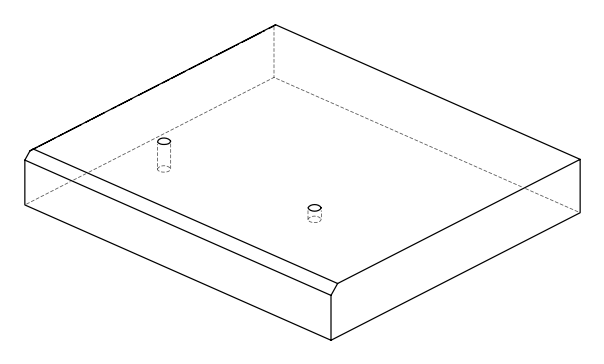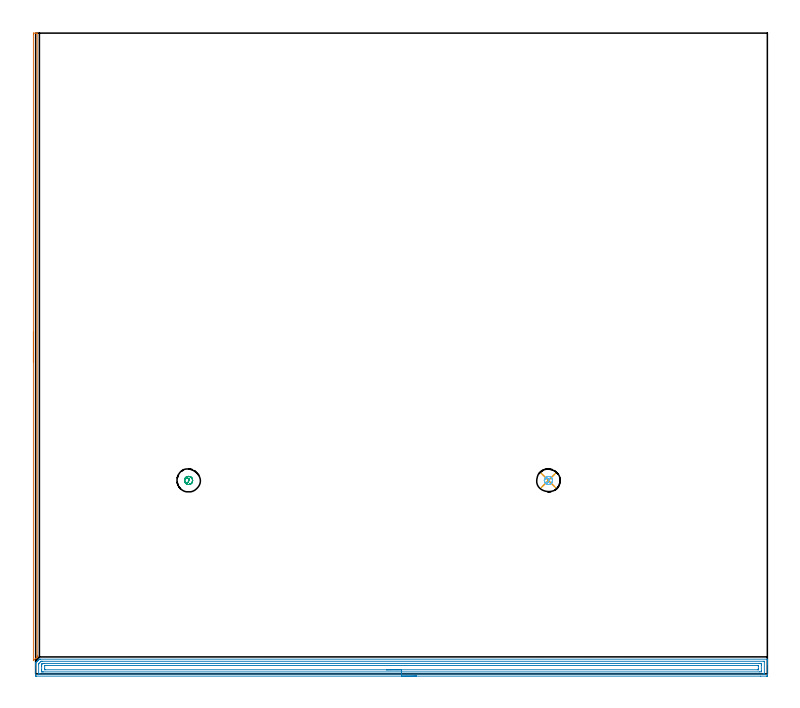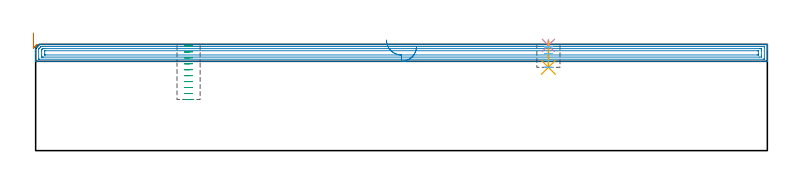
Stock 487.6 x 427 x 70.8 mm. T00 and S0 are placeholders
(PLAN: 6 operations, 4 tool changes, 21 min)
(1 AREA_MILL | FG_CHAMFER_SURFACE | UGT0205_001 | 3.49 min | 1309 mm3)
(2 AREA_MILL_1 | FG_CHAMFER_SURFACE_1 | UGT0205_001 | 15.87 min | 31109 mm3)
(3 MILL_BLIND_HOLE_FROM_SOLID_MATERIAL | STEP1POCKET | NXT0201_013 | Spiral | 1.09 min | 6835 mm3)
(4 SPOT_DRILL | STEP1POCKET_1 | NXT0321_9005460120000 | 0.03 min | 6 mm3)
(5 DRILL_BLIND_HOLE_INTO_CENTER | STEP1POCKET_1 | NXT0301_128 | 0.07 min | 1600 mm3)
(6 MILL_ROUGH_BLIND_HOLE_CONTOUR | STEP1POCKET_1 | NXT0201_013 | Spiral | 0.44 min | 1247 mm3)
(TOOL UGT0205_001 | Chamfer Mill 20 x 3 x 45 deg. | D20 FL50 Z2)
(TOOL NXT0201_013 | ENDMILL 10mm | D10 FL30 Z4)
(TOOL NXT0321_9005460120000 | NC Spot Drill, 142deg, 12mm, Carbide, Uncoated | D12 PA142 FL30 Z2)
(TOOL NXT0301_128 | Carbide Drill 12mm [861.1-1200-036A1-GP GC34] | D12 PA150 FL37.4 Z2)
(OP 1 AREA_MILL)
G17 G21 G94 G90
T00 M6
G54
G17 G0 G90 X-1.5 Y207.9 S1061 M3
G43 Z80.8 H0
Z78.3
G94 G1 Y207.938 Z77.428 F250.
Y208.052 Z76.564
Y208.241 Z75.712
Y208.503 Z74.88
Y208.837 Z74.074
Y209.24 Z73.3
Y209.708 Z72.564
Y210.24 Z71.872
Y210.829 Z71.229
Y211.472 Z70.64
Y212.164 Z70.108
Y212.9 Z69.64
Y213.674 Z69.237
Y214.48 Z68.903
Y215.312 Z68.641
Y216.164 Z68.452
Y217.028 Z68.338
Y217.9 Z68.3
Y426.389
X-1.497 Y426.646 Z68.303
X-1.491 Y426.997 Z68.305
X-1.448 Y426.999 Z68.348
X-0.25 Y427. Z69.545
X0.724 Z70.523
X0.864 Y426.997 Z70.657
X0.998 Y426.99 Z70.789
X1. Y426.835 Z70.8
Y12.09
X0.996 Y11.318 Z70.793
X0.994 Y11.298 Z70.791
X0.899 Y11.197 Z70.696
X0.745 Y11.044 Z70.544
X0.626 Y10.925 Z70.424
X0.453 Y10.751 Z70.249
X-0.117 Y10.183 Z69.683
X-0.834 Y9.466 Z68.965
X-1.492 Y8.808 Z68.307
X-1.495 Y8.812 Z68.305
X-1.498 Y8.965 Z68.302
X-1.5 Y9.281 Z68.3
Y217.9
Y218.772 Z68.338
Y219.636 Z68.452
Y220.488 Z68.641
Y221.32 Z68.903
Y222.126 Z69.237
Y222.9 Z69.64
Y223.636 Z70.108
Y224.328 Z70.64
Y224.971 Z71.229
Y225.56 Z71.872
Y226.092 Z72.564
Y226.56 Z73.3
Y226.963 Z74.074
Y227.297 Z74.88
Y227.559 Z75.712
Y227.748 Z76.564
Y227.862 Z77.428
Y227.9 Z78.3
G0 Z80.8
M5
M2
(OP 2 AREA_MILL_1)
G17 G21 G94 G90
T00 M6
G54
G17 G0 G90 X253.8 Y-1.5 S1061 M3
G43 Z80.8 H0
Z69.5
G94 G1 X253.762 Z68.628 F250.
X253.648 Z67.764
X253.459 Z66.912
X253.197 Z66.08
X252.863 Z65.274
X252.46 Z64.5
X251.992 Z63.764
X251.46 Z63.072
X250.871 Z62.429
X250.228 Z61.84
X249.536 Z61.308
X248.8 Z60.84
X248.026 Z60.437
X247.22 Z60.103
X246.388 Z59.841
X245.536 Z59.652
X244.672 Z59.538
X243.8 Z59.5
X0.627
X0.236 Y-1.496 Z59.502
X0.01 Y-1.493 Z59.505
X0. Y-1.112 Z59.886
Y4.15 Z65.145
Y5.55 Z66.546
Y5.904 Z66.899
Y6.612 Z67.611
Y7.219 Z68.219
X0.002 Y7.263 Z68.263
X0.01 Y7.309 Z68.307
X0.18 Y7.481 Z68.479
X0.357 Y7.658 Z68.656
X0.627 Y7.928 Z68.926
X0.794 Y8.096 Z69.091
X0.957 Y8.258 Z69.255
X1.074 Y8.375 Z69.373
X1.232 Y8.535 Z69.53
X1.387 Y8.688 Z69.686
X1.521 Y8.822 Z69.82
X1.671 Y8.973 Z69.968
X1.817 Y9.118 Z70.116
X1.968 Y9.269 Z70.267
X2.11 Y9.412 Z70.407
X2.415 Y9.715 Z70.713
X2.498 Y9.794 Z70.792
X2.509 Y9.796 Z70.794
X3.309 Y9.8 Z70.8
X487.42
X487.59 Y9.798 Z70.789
X487.597 Y9.646 Z70.639
X487.6 Y9.487 Z70.486
Y9.242 Z70.242
Y8.535 Z69.529
Y7.304 Z68.301
Y6.781 Z67.775
Y6.165 Z67.161
Y-1.112 Z59.886
X487.597 Y-1.377 Z59.621
X487.59 Y-1.492 Z59.505
X487.472 Y-1.499 Z59.499
X486.973 Y-1.5 Z59.5
X483.173
X243.8
Y-0.086 Z60.914
X2.415 Y-0.085 Z60.915
X2.262
X2.057 Y-0.081 Z60.919
X2.013 Y-0.079 Z60.921
X2.007 Y-0.051 Z60.949
X2.004 Y-0.016 Z60.984
X2. Y0.172 Z61.172
X2.001 Y6.311 Z67.311
X2.007 Y6.781 Z67.781
X2.01 Y6.83 Z67.83
X2.035 Y6.873 Z67.873
X2.094 Y6.939 Z67.939
X2.171 Y7.02 Z68.02
X3.056 Y7.906 Z68.906
X3.309 Y8.157 Z69.157
X3.505 Y8.343 Z69.343
X3.558 Y8.379 Z69.379
X3.647 Y8.381 Z69.381
X3.832 Y8.384 Z69.384
X4.203 Y8.386 Z69.386
X4.355
X485.185
X485.337 Y8.385 Z69.385
X485.543 Y8.381 Z69.381
X485.587 Y8.379 Z69.379
X485.593 Y8.351 Z69.351
X485.596 Y8.316 Z69.316
X485.6 Y8.128 Z69.128
Y0.235 Z61.235
X485.598 Y0.099 Z61.099
X485.594 Y-0.01 Z60.99
X485.59 Y-0.076 Z60.924
X485.555 Y-0.079 Z60.921
X485.185 Y-0.084 Z60.916
X485.032 Y-0.086 Z60.914
X243.8
Y1.328 Z62.328
X5.097 Y1.329 Z62.329
X4.396 Y1.33 Z62.33
X4.203 Y1.332 Z62.332
X4.019 Y1.335 Z62.335
X4.01 Y1.519 Z62.519
X4.003 Y1.716 Z62.716
X4. Y2.396 Z63.396
Y2.596 Z63.596
Y5.226 Z66.226
X4.001 Y5.904 Z66.904
X4.002 Y6.101 Z67.101
X4.01 Y6.303 Z67.303
X4.019 Y6.408 Z67.408
X4.067 Y6.459 Z67.459
X4.203 Y6.603 Z67.603
X4.293 Y6.693 Z67.693
X4.383 Y6.781 Z67.781
X4.529 Y6.918 Z67.918
X4.584 Y6.965 Z67.965
X4.709 Y6.967 Z67.967
X4.904 Y6.97 Z67.97
X5.097 Y6.971 Z67.971
X5.797 Y6.972 Z67.972
X482.503 Y6.971 Z67.971
X483.204 Y6.97 Z67.97
X483.397 Y6.968 Z67.968
X483.581 Y6.965 Z67.965
X483.59 Y6.781 Z67.781
X483.597 Y6.584 Z67.584
X483.6 Y5.904 Z66.904
Y5.704 Z66.704
X483.599 Y2.198 Z63.198
X483.59 Y1.519 Z62.519
X483.584 Y1.335 Z62.335
X482.503 Y1.329 Z62.329
X243.8 Y1.328 Z62.328
Y2.743 Z63.743
X6.532
X6.148 Y2.745 Z63.745
X6.082 Y2.746 Z63.746
X6.018 Y2.749 Z63.749
X6.01 Y2.84 Z63.84
X6. Y3.265 Z64.265
X6.001 Y5.461 Z66.461
X6.002 Y5.515 Z66.515
X6.006 Y5.542 Z66.542
X6.009 Y5.55 Z66.55
X6.022 Y5.551 Z66.551
X6.164 Y5.555 Z66.555
X6.345 Y5.557 Z66.557
X481.068
X481.452 Y5.555 Z66.555
X481.518 Y5.554 Z66.554
X481.582 Y5.551 Z66.551
X481.59 Y5.46 Z66.46
X481.6 Y5.035 Z66.035
Y3.281 Z64.281
X481.599 Y2.839 Z63.839
X481.598 Y2.785 Z63.785
X481.594 Y2.758 Z63.758
X481.591 Y2.75 Z63.75
X481.578 Y2.749 Z63.749
X481.435 Y2.745 Z63.745
X481.255 Y2.743 Z63.743
X243.8
X242.928 Z63.781
X242.064 Z63.895
X241.212 Z64.083
X240.38 Z64.346
X239.574 Z64.68
X238.8 Z65.082
X238.064 Z65.551
X237.372 Z66.082
X236.729 Z66.672
X236.14 Z67.315
X235.608 Z68.007
X235.14 Z68.743
X234.737 Z69.516
X234.403 Z70.322
X234.141 Z71.154
X233.952 Z72.006
X233.838 Z72.871
X233.8 Z73.743
G0 Z80.8
M5
M2
(OP 3 MILL_BLIND_HOLE_FROM_SOLID_MATERIAL)
G17 G21 G94 G90
T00 M6
G54
G17 G0 G90 X101.9 Y128.9 S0 M3
G43 Z80.8 H0
Z69.83
G94 G3 X102.352 Y129.413 R0.456 F250.
X101.731 Y130.239 R1.042
X99.855 Y129.974 R1.82
X99.285 Y128.229 R1.709
X102.571 Y126.285 R2.7
X99.285 Y128.229 R-2.7
X100.928 Y127.257 R1.35
X101.9 Y128.9 R1.35
G0 Z65.86
G3 X102.352 Y129.413 R0.456
X101.731 Y130.239 R1.042
X99.855 Y129.974 R1.82
X99.285 Y128.229 R1.709
X102.571 Y126.285 R2.7
X99.285 Y128.229 R-2.7
X100.928 Y127.257 R1.35
X101.9 Y128.9 R1.35
G0 Z61.89
G3 X102.352 Y129.413 R0.456
X101.731 Y130.239 R1.042
X99.855 Y129.974 R1.82
X99.285 Y128.229 R1.709
X102.571 Y126.285 R2.7
X99.285 Y128.229 R-2.7
X100.928 Y127.257 R1.35
X101.9 Y128.9 R1.35
G0 Z57.92
G3 X102.352 Y129.413 R0.456
X101.731 Y130.239 R1.042
X99.855 Y129.974 R1.82
X99.285 Y128.229 R1.709
X102.571 Y126.285 R2.7
X99.285 Y128.229 R-2.7
X100.928 Y127.257 R1.35
X101.9 Y128.9 R1.35
G0 Z53.95
G3 X102.352 Y129.413 R0.456
X101.731 Y130.239 R1.042
X99.855 Y129.974 R1.82
X99.285 Y128.229 R1.709
X102.571 Y126.285 R2.7
X99.285 Y128.229 R-2.7
X100.928 Y127.257 R1.35
X101.9 Y128.9 R1.35
G0 Z49.98
G3 X102.352 Y129.413 R0.456
X101.731 Y130.239 R1.042
X99.855 Y129.974 R1.82
X99.285 Y128.229 R1.709
X102.571 Y126.285 R2.7
X99.285 Y128.229 R-2.7
X100.928 Y127.257 R1.35
X101.9 Y128.9 R1.35
G0 Z46.01
G3 X102.352 Y129.413 R0.456
X101.731 Y130.239 R1.042
X99.855 Y129.974 R1.82
X99.285 Y128.229 R1.709
X102.571 Y126.285 R2.7
X99.285 Y128.229 R-2.7
X100.928 Y127.257 R1.35
X101.9 Y128.9 R1.35
G0 Z42.04
G3 X102.352 Y129.413 R0.456
X101.731 Y130.239 R1.042
X99.855 Y129.974 R1.82
X99.285 Y128.229 R1.709
X102.571 Y126.285 R2.7
X99.285 Y128.229 R-2.7
X100.928 Y127.257 R1.35
X101.9 Y128.9 R1.35
G0 Z38.07
G3 X102.352 Y129.413 R0.456
X101.731 Y130.239 R1.042
X99.855 Y129.974 R1.82
X99.285 Y128.229 R1.709
X102.571 Y126.285 R2.7
X99.285 Y128.229 R-2.7
X100.928 Y127.257 R1.35
X101.9 Y128.9 R1.35
G0 Z34.1
G3 X102.352 Y129.413 R0.456
X101.731 Y130.239 R1.042
X99.855 Y129.974 R1.82
X99.285 Y128.229 R1.709
X102.571 Y126.285 R2.7
X99.285 Y128.229 R-2.7
X100.928 Y127.257 R1.35
X101.9 Y128.9 R1.35
G0 Z80.8
M5
M2
(OP 4 SPOT_DRILL)
G17 G21 G94 G90
T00 M6
G54
G17 G0 G90 X341.7 Y128.9 S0 M3
G43 Z80.8 H0
G94 G81 G98 Z70.137 F250. R73.8
G80
M5
M2
(OP 5 DRILL_BLIND_HOLE_INTO_CENTER)
G17 G21 G94 G90
T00 M6
G54
G17 G0 G90 X341.7 Y128.9 S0 M3
G43 Z80.8 H1
G94 G81 G98 Z55.5 F250. R72.8
G80
M5
M2
(OP 6 MILL_ROUGH_BLIND_HOLE_CONTOUR)
G17 G21 G94 G90
T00 M6
G54
G17 G0 G90 X341.7 Y128.9 S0 M3
G43 Z80.8 H0
Z69.225
G94 G3 X342.152 Y129.413 R0.456 F250.
X341.531 Y130.239 R1.042
X339.655 Y129.974 R1.82
X339.085 Y128.229 R1.709
X342.371 Y126.285 R2.7
X339.085 Y128.229 R-2.7
X340.728 Y127.257 R1.35
X341.7 Y128.9 R1.35
G0 Z64.65
G3 X342.152 Y129.413 R0.456
X341.531 Y130.239 R1.042
X339.655 Y129.974 R1.82
X339.085 Y128.229 R1.709
X342.371 Y126.285 R2.7
X339.085 Y128.229 R-2.7
X340.728 Y127.257 R1.35
X341.7 Y128.9 R1.35
G0 Z60.075
G3 X342.152 Y129.413 R0.456
X341.531 Y130.239 R1.042
X339.655 Y129.974 R1.82
X339.085 Y128.229 R1.709
X342.371 Y126.285 R2.7
X339.085 Y128.229 R-2.7
X340.728 Y127.257 R1.35
X341.7 Y128.9 R1.35
G0 Z55.5
G3 X342.152 Y129.413 R0.456
X341.531 Y130.239 R1.042
X339.655 Y129.974 R1.82
X339.085 Y128.229 R1.709
X342.371 Y126.285 R2.7
X339.085 Y128.229 R-2.7
X340.728 Y127.257 R1.35
X341.7 Y128.9 R1.35
G0 Z80.8
M5
M2
